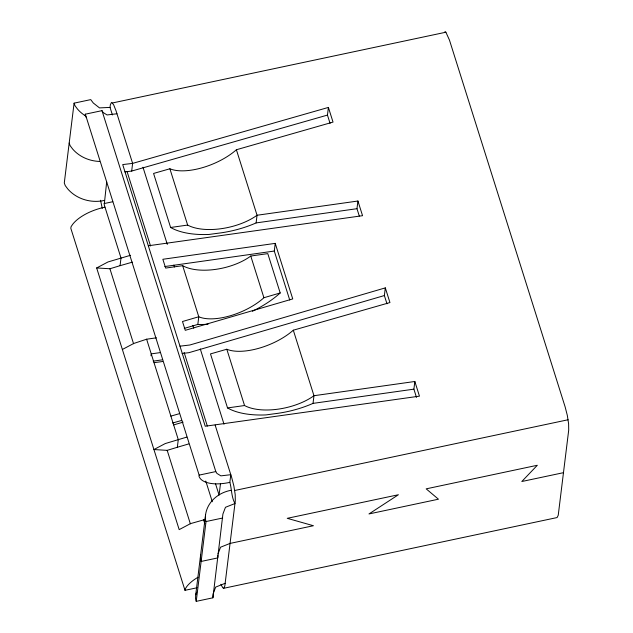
<?xml version="1.0" encoding="UTF-8"?>
<svg xmlns="http://www.w3.org/2000/svg" width="633" height="633" viewBox="0 0 633 633"><rect width="100%" height="100%" fill="white"/><g stroke="black" fill="none" stroke-linecap="round" stroke-linejoin="round"><path stroke-width="0.95" d="M116.97 113.766L107.064 114.945L103.1 112.492L101.992 110.648L85.32 114.185L85.249 115.689L86.357 117.532M85.32 114.185L199.142 475.114L199.078 476.617L200.178 478.453A34.087 15.706 -17.5 0 0 229.85 482.362C231.86 489.42 231.274 496.691 234.97 503.536L225.459 507.294L222.911 514.051L212.902 597.813L196.23 601.35L195.526 598.691L195.732 594.743L205.535 514.93A34.087 29.609 7 0 1 230.8 490.33M200.637 554.84L200.424 558.789L201.136 561.447L217.799 557.91L217.926 555.537M205.535 514.93L205.321 518.886L206.034 521.545L196.23 601.35M212.902 597.813L213.115 593.857L215.663 587.107L225.15 583.294M205.488 519.376L190.525 523.618L179.179 529.623L96.659 267.949L109.92 268.756L120.064 265.678L121.006 258.003L104.231 204.768L106.676 181.924M112.421 114.945L110.039 107.404L99.5 107.895L93.28 102.997L90.756 99.618L74.085 103.155L64.289 182.969L65.239 185.572L67.755 188.943A34.087 29.609 7 0 0 104.405 200.416M110.039 107.404L110.371 104.69L111.511 102.388L113.592 104.643L116.045 110.838L132.621 163.393L131.68 171.068L124.843 171.875M151.01 355.793L151.24 353.879L146.619 339.209L133.721 343.482L122.367 349.479M186.814 437.094L165.276 443.551L153.93 449.549L167.191 450.356L177.335 447.262L178.277 439.587L151.24 353.879L160.038 352.636M184.258 328.4L197.828 324.428L198.77 316.761L182.66 265.67L165.632 268.076L162.855 259.277L275.236 243.373L292.747 298.911L185.263 330.323L182.486 321.517L198.77 316.761A43.574 19.346 -22.7 0 0 263.914 297.724L280.197 292.96L267.791 253.619L250.763 256.033A43.535 20.604 -12.6 0 1 182.66 265.67M220.49 483.636L219.081 495.061L215.521 483.747M256.112 222.919L257.053 215.252L236.394 149.744A44.888 19.987 -22.3 0 1 169.889 168.774L153.574 173.45L170.617 227.476A67.003 31.713 -12.6 0 0 209.017 234.455L217.293 233.34A66.592 31.515 -12.6 0 0 256.112 222.919L356.98 208.692L357.922 201.025L257.053 215.252A44.888 21.245 -12.6 0 1 187.645 225.071L170.617 227.476M229.85 482.362L230.792 474.695L220.885 475.866L216.921 473.413L215.813 471.577L101.992 110.648M289.724 299.995L274.287 251.048L275.236 243.373M330.062 123.34L327.459 115.087L328.4 107.42L132.621 163.393L122.715 164.572L205.234 426.238L419.457 396.155L414.837 381.485L313.968 395.712A44.888 21.245 -12.6 0 1 244.552 405.531L227.532 407.937L210.488 353.91L226.804 349.242A44.888 19.987 -22.3 0 0 293.308 330.204L389.944 302.55L385.315 287.88L189.892 344.993L179.986 346.172M227.532 407.937A67.003 31.713 -12.6 0 0 265.923 414.916L274.2 413.8A66.592 31.515 -12.6 0 0 313.026 403.379L313.968 395.712L293.308 330.204M386.977 303.8L384.373 295.548L385.315 287.88M416.49 397.405L413.895 389.153L414.837 381.485M197.037 587.764L184.994 590.32L185.303 588.769L186.933 586.348A34.087 15.706 -17.5 0 1 198.01 577.249M195.732 594.743L196.705 592.172M218.013 553.954L220.561 547.205L230.056 543.415L313.414 525.73L287.263 518.324L398.402 494.745L368.984 513.941L438.447 499.2L426.183 488.85L537.322 465.271L521.798 481.515L563.473 472.677M220.909 584.291L222.729 587.733L223.678 588.294L224.818 586.008L235.302 500.822L235.207 494.595L233.894 486.104L231.718 477.622L215.141 425.067M96.659 267.949L108.006 261.951L130.509 255.289M384.373 295.548L188.951 352.668L182.114 353.475M173.648 424.917L183.079 422.164M177.335 447.262L188.721 443.931M131.68 171.068L327.459 115.087M236.394 149.744L333.029 122.09L328.4 107.42M120.064 265.678L132.416 262.141M170.87 416.118L179.028 413.784M172.651 423.01L181.711 420.423M112.468 102.957L445.877 32.22L449.462 40.093L565.134 406.884L567.31 415.359L568.616 423.849L568.711 430.076L558.235 515.27L557.095 517.557L223.678 588.294M104.049 203.581L112.753 201.737M199.142 475.114L215.813 471.577M234.685 490.496L568.102 419.758M206.034 521.545L222.705 518.008M164.849 266.533L274.287 251.048M146.619 339.209L156.391 337.824M153.233 361.134L162.024 359.892M313.026 403.379L413.895 389.153M154.017 362.677L162.546 361.522M148.32 245.778L362.551 215.695L357.922 201.025M444.928 31.65L445.877 32.22M74.085 103.155L75.034 105.766L77.558 109.137A34.087 29.609 7 0 0 85.344 115.792M69.187 143.066L70.136 145.669L72.66 149.04A34.087 29.609 7 0 0 99.65 161.439M356.98 208.692L359.291 216.027M250.763 256.033L263.914 297.724M169.889 168.774L187.645 225.071M226.804 349.242L244.552 405.531M142.979 167.223L167.318 244.417M173.853 265.124L174.447 267.007M192.851 325.378L193.745 328.195M200.273 348.91L224.027 424.221M127.067 171.543L150.551 246.008M184.14 352.51L207.323 426.033M205.78 481.048L212.3 501.74M203.525 519.653L204.823 523.768M109.92 268.756L133.563 343.727M167.191 450.356L190.367 523.831M184.994 590.32L70.793 228.204L71.102 226.646L72.732 224.232A34.087 15.706 -17.5 0 1 104.975 207.181M102.277 208.407L100.52 200.25M280.197 292.96A64.962 28.841 -22.7 0 1 252.393 311.262M208.075 324.175A64.962 28.841 -22.7 0 1 197.828 324.428"/></g></svg>
